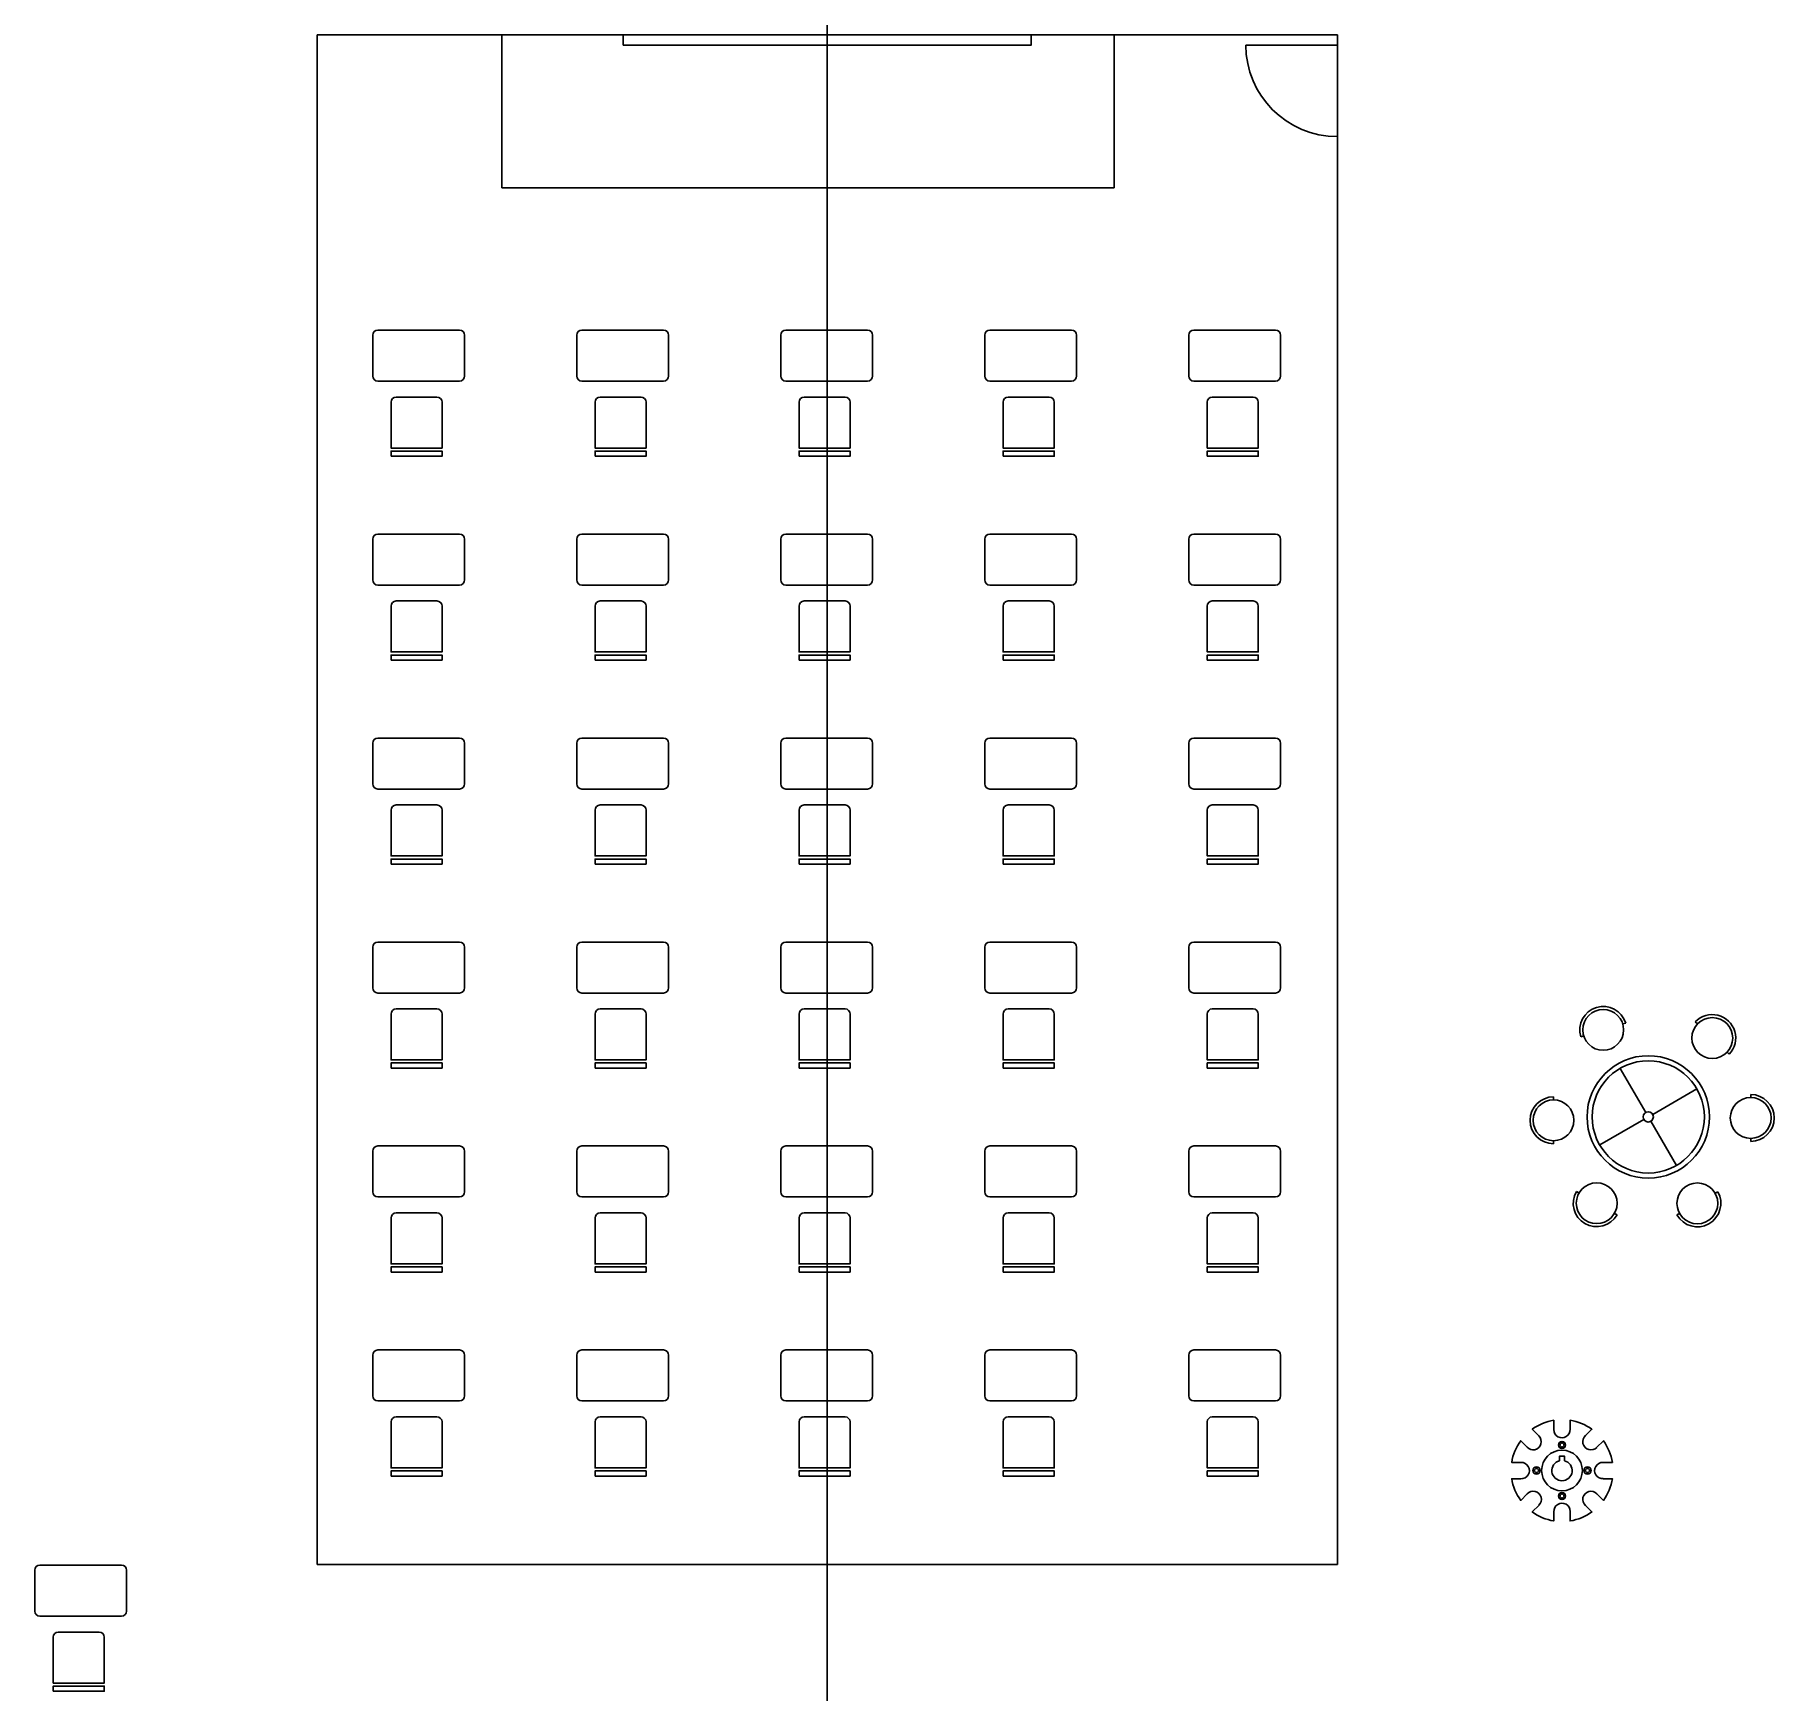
# Model space of a CAD drawing. Header units: millimetres. Extents: x 9212 to 26263, y 6708 to 22950.
import ezdxf

# ---------------------------------------------------------------- set-up
doc = ezdxf.new("R2010")
doc.units = ezdxf.units.MM

# ---------------------------------------------------------------- blocks, each defined once
blk = doc.blocks.new('*U2')
for points in [[(-450, 568), (-450, 168)], [(400, 618), (-400, 618)], [(450, 168), (450, 568)], [(-400, 118), (400, 118)], [(-270, -88), (-270, -538), (230, -538), (230, -88)], [(180, -38), (-220, -38)]]:
    blk.add_lwpolyline(points)
blk.add_lwpolyline([(-270, -618), (230, -618), (230, -568), (-270, -568)], close=True)
for centre, start, end in [((-400, 568), 90, 180), ((400, 568), 0, 90), ((-400, 168), 180, 270), ((400, 168), 270, 0), ((-220, -88), 90, 180), ((180, -88), 0, 90)]:
    blk.add_arc(centre, 50, start, end)
blk = doc.blocks.new('*U3')
at = {"color": 0, "linetype": 'ByBlock', "lineweight": -2, "transparency": 16777216}
for p in [(0, 10000), (2000, 10000), (4000, 10000), (6000, 10000), (8000, 10000), (0, 8000), (2000, 8000), (4000, 8000), (6000, 8000), (8000, 8000), (0, 6000), (2000, 6000), (4000, 6000), (6000, 6000), (8000, 6000), (0, 4000), (2000, 4000), (4000, 4000), (6000, 4000), (8000, 4000), (0, 2000), (2000, 2000), (4000, 2000), (6000, 2000), (8000, 2000), (0, 0), (2000, 0), (4000, 0), (6000, 0), (8000, 0)]:
    blk.add_blockref('*U2', p, dxfattribs=at)
blk = doc.blocks.new('*U4')
for p, q in [((-233, 979), (-263, 979)), ((167, 979), (197, 979))]:
    blk.add_line(p, q)
blk.add_circle((-33, 979), 200)
blk.add_arc((-33, 979), 230, 0, 180)
blk = doc.blocks.new('*U5')
at = {"color": 0, "linetype": 'ByBlock', "lineweight": -2, "transparency": 16777216, "rotation": 90}
blk.add_blockref('*U4', (25079, 12339), dxfattribs=at)
blk = doc.blocks.new('*U18')
for p, q in [((-233, 979), (-263, 979)), ((167, 979), (197, 979))]:
    blk.add_line(p, q)
blk.add_circle((-33, 979), 200)
blk.add_arc((-33, 979), 230, 0, 180)
blk = doc.blocks.new('*U19')
at = {"color": 0, "linetype": 'ByBlock', "lineweight": -2, "transparency": 16777216, "rotation": 90}
blk.add_blockref('*U18', (31300, 17324), dxfattribs=at)
blk = doc.blocks.new('*U20')
for p, q in [((-233, 979), (-263, 979)), ((167, 979), (197, 979))]:
    blk.add_line(p, q)
blk.add_circle((-33, 979), 200)
blk.add_arc((-33, 979), 230, 0, 180)
blk = doc.blocks.new('*U21')
at = {"color": 0, "linetype": 'ByBlock', "lineweight": -2, "transparency": 16777216, "rotation": 90}
blk.add_blockref('*U20', (31300, 17324), dxfattribs=at)
blk = doc.blocks.new('*U22')
for p, q in [((-233, 979), (-263, 979)), ((167, 979), (197, 979))]:
    blk.add_line(p, q)
blk.add_circle((-33, 979), 200)
blk.add_arc((-33, 979), 230, 0, 180)
blk = doc.blocks.new('*U23')
at = {"color": 0, "linetype": 'ByBlock', "lineweight": -2, "transparency": 16777216, "rotation": 90}
blk.add_blockref('*U22', (31300, 17324), dxfattribs=at)
blk = doc.blocks.new('*U24')
for p, q in [((-233, 979), (-263, 979)), ((167, 979), (197, 979))]:
    blk.add_line(p, q)
blk.add_circle((-33, 979), 200)
blk.add_arc((-33, 979), 230, 0, 180)
blk = doc.blocks.new('*U25')
at = {"color": 0, "linetype": 'ByBlock', "lineweight": -2, "transparency": 16777216, "rotation": 90}
blk.add_blockref('*U24', (31300, 17324), dxfattribs=at)
blk = doc.blocks.new('*U26')
for p, q in [((-233, 979), (-263, 979)), ((167, 979), (197, 979))]:
    blk.add_line(p, q)
blk.add_circle((-33, 979), 200)
blk.add_arc((-33, 979), 230, 0, 180)
blk = doc.blocks.new('*U27')
at = {"color": 0, "linetype": 'ByBlock', "lineweight": -2, "transparency": 16777216, "rotation": 90}
blk.add_blockref('*U26', (31300, 17324), dxfattribs=at)

msp = doc.modelspace()

# ---------------------------------------------------------------- linework, layer by layer
for p, q in [((11981, 22950), (11981, 7950)), ((13792, 22949), (14981, 22949)), ((19792, 22949), (18981, 22948)), ((19792, 22949), (21981, 22950)), ((19792, 21449), (19792, 22949)), ((21981, 22849), (21084, 22849)), ((21981, 7950), (21981, 22950)), ((13792, 21449), (19792, 21449)), ((25004, 12382), (24754, 12815)), ((25073, 12364), (25506, 12614)), ((24986, 12314), (24553, 12064)), ((25054, 12296), (25304, 11863)), ((11981, 7950), (21981, 7950))]:
    msp.add_line(p, q)
msp.add_xline((16981, 22899), (0, -1))
for points in [[(13792, 21449), (13792, 22949), (11981, 22949)], [(9212, 7894), (9212, 7494)], [(10062, 7944), (9262, 7944)], [(10112, 7494), (10112, 7894)], [(9262, 7444), (10062, 7444)], [(9393, 7238), (9393, 6788), (9893, 6788), (9893, 7238)], [(9843, 7288), (9443, 7288)]]:
    msp.add_lwpolyline(points)
for points in [[(14981, 22849), (18981, 22849), (18981, 22949), (14981, 22949)], [(9393, 6708), (9893, 6708), (9893, 6758), (9393, 6758)]]:
    msp.add_lwpolyline(points, close=True)
for points in [[(23958, 9210), (23891, 9277, -0.116539), (24103, 9365), (24103, 9270)], [(24524, 9099, -1.037084), (24413, 9214), (24476, 9277, 0.116657), (24263, 9365), (24263, 9276)], [(23841, 9101), (23778, 9164, 0.116598), (23690, 8952), (23785, 8952)], [(24522, 9097), (24589, 9164, -0.116539), (24677, 8952), (24582, 8952)], [(23956, 8531, 1.037084), (23841, 8642), (23778, 8579, -0.116657), (23690, 8792), (23779, 8792, 1.037084), (23782, 8952)], [(24522, 8646), (24589, 8579, 0.116598), (24677, 8792), (24588, 8792)], [(23958, 8533), (23891, 8466, 0.116598), (24103, 8378), (24103, 8467, -1.037084), (24263, 8470)], [(24524, 8644, 1.037084), (24413, 8529), (24476, 8466, -0.116598), (24263, 8378), (24263, 8473)]]:
    msp.add_lwpolyline(points, format="xyb")
msp.add_lwpolyline([(24183, 9012), (24208, 9012), (24208, 8968, -7.872983), (24158, 8968), (24158, 9012)], format="xyb", close=True)
for centre, radius in [((25029, 12339), 600), ((25029, 12339), 550), ((25029, 12339), 50), ((24183, 8872), 200), ((24183, 9122), 35), ((24183, 9122), 20), ((23933, 8872), 35), ((23933, 8872), 20), ((24433, 8872), 35), ((24433, 8872), 20), ((24183, 8622), 35), ((24183, 8622), 20)]:
    msp.add_circle(centre, radius)
for centre, radius, start, end in [((21981, 22849), 897, 180, 270), ((23900, 9154), 80, 221.7812, 45.9529), ((24183, 9272), 80, 179.0471, 3.2188), ((24583, 8872), 80, 89.0471, 273.2188), ((9262, 7894), 50, 90, 180), ((10062, 7894), 50, 0, 90), ((9262, 7494), 50, 180, 270), ((10062, 7494), 50, 270, 0), ((9443, 7238), 50, 90, 180), ((9843, 7238), 50, 0, 90)]:
    msp.add_arc(centre, radius, start, end)

# ---------------------------------------------------------------- block references
for name, p in [('*U3', (12975, 9436)), ('*U5', (0, 0))]:
    msp.add_blockref(name, p)
for name, p, rotation in [('*U27', (-753, 37197), 286.8557079926111), ('*U25', (34094, 46982), 226.3163111464978), ('*U23', (56354, 29620), 180), ('*U19', (24393, -23412), 60.09177583736895), ('*U21', (55523, -6329), 119.6054640051198)]:
    msp.add_blockref(name, p, dxfattribs=dict(rotation=rotation))

doc.saveas('drawing.dxf')
